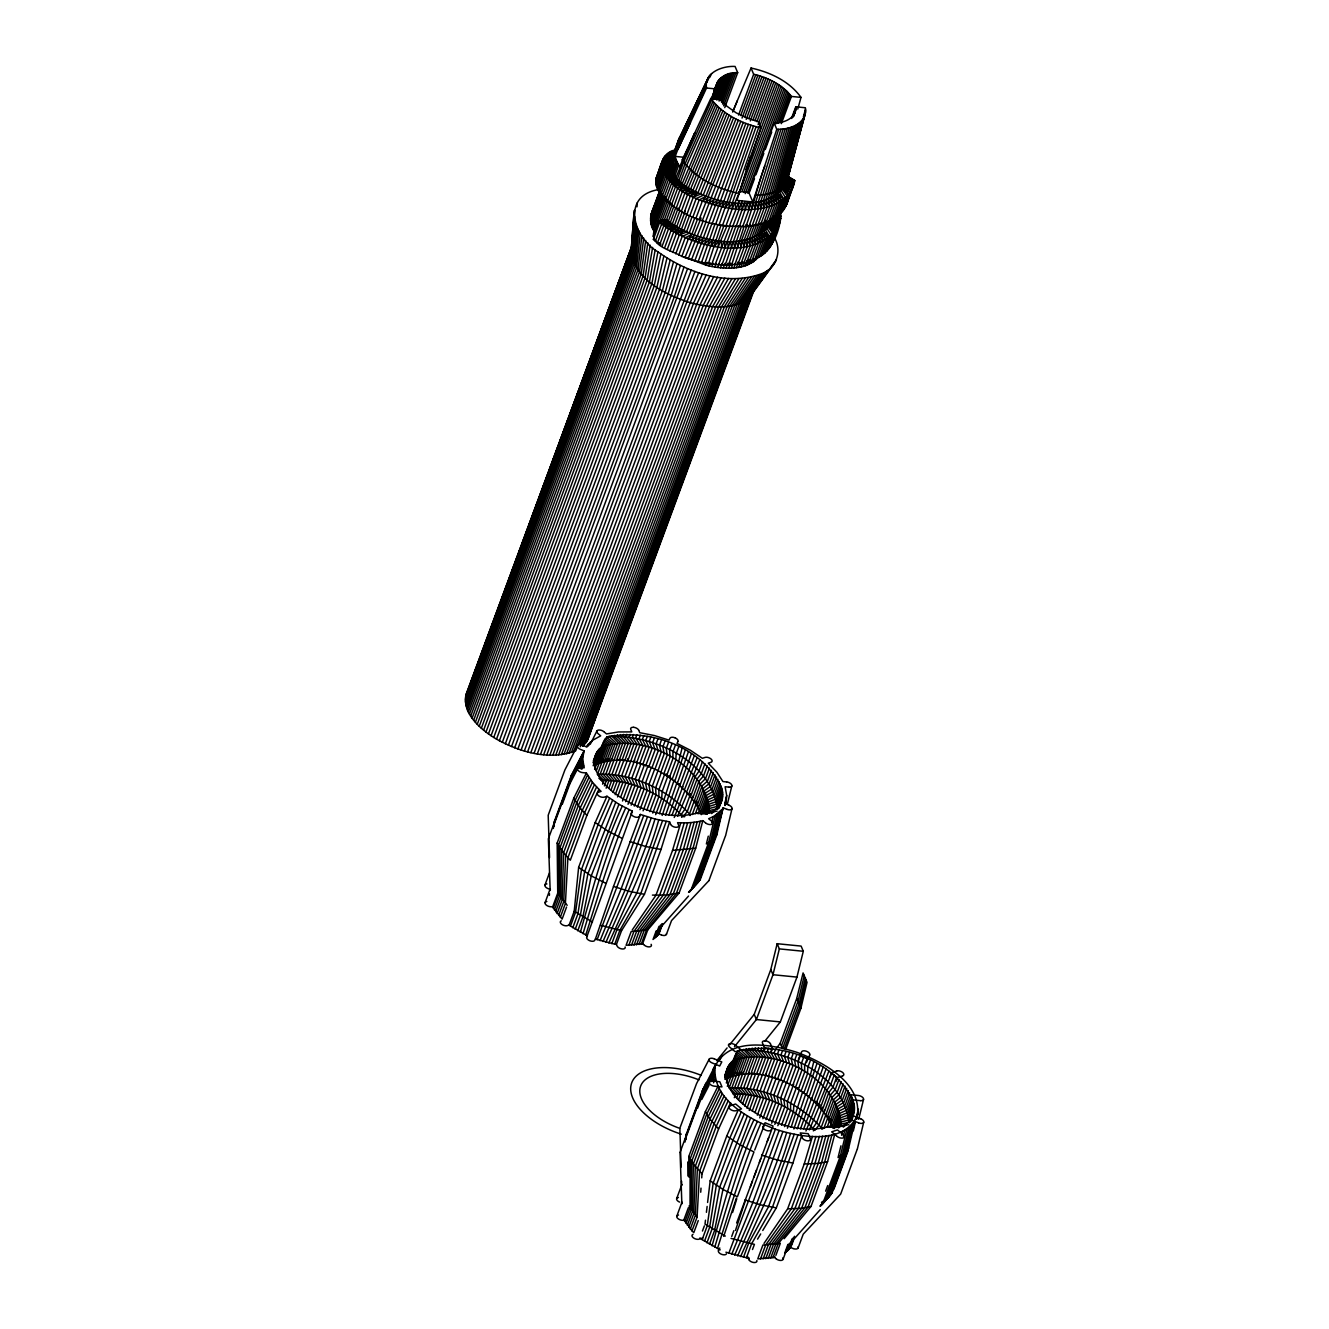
<?xml version="1.0" encoding="UTF-8"?>
<svg xmlns="http://www.w3.org/2000/svg" width="1329" height="1329" viewBox="0 0 1329 1329"><rect width="100%" height="100%" fill="white"/><g stroke="black" fill="none" stroke-linecap="round" stroke-linejoin="round"><path stroke-width="1.5" d="M717.112 811.105L708.706 812.717L709.055 810.64L717.295 808.746C711.081 761.384 655.164 735.253 611.506 736.432C604.114 735.087 603.831 743.808 600.725 747.679C595.608 752.015 593.249 759.108 594.611 765.654C599.213 784.442 616.955 796.287 633.252 804.477C653.004 813.498 675.996 819.063 697.393 812.983C712.759 817.568 726.93 803.38 721.68 788.18C703.357 746.881 649.133 727.81 606.688 737.18M848.816 1124.65L840.393 1126.278L840.759 1124.201L848.998 1122.307C842.785 1074.928 786.868 1048.797 743.21 1049.993C735.817 1048.631 735.535 1057.369 732.429 1061.24C727.312 1065.559 724.953 1072.669 726.315 1079.214C730.917 1098.003 748.659 1109.848 764.956 1118.021C784.708 1127.058 807.7 1132.607 829.097 1126.527C844.463 1131.129 858.634 1116.925 853.384 1101.724C835.061 1060.426 780.837 1041.371 738.392 1050.741M666.444 198.386L653.552 233.173C651.941 247.044 672.391 250.533 681.86 256.431C696.678 262.162 712.61 265.285 728.525 264.82C741.432 264.305 755.055 261.497 765.089 252.859C775.372 242.227 780.92 226.462 780.821 211.776M711.812 264.039L718.208 246.729L718.408 240.649L724.089 225.265M674.484 150.061C661.261 153.3 660.264 168.8 655.828 179.548C654.998 186.625 659.234 193.087 663.786 198.087C680.083 214.683 703.191 222.94 725.85 226.096L732.246 208.803L732.445 202.722L758.743 127.302L760.819 127.734L736.847 200.38L752.812 201.958L776.784 129.312L774.176 123.099C783.578 123.215 796.852 118.231 795.772 106.802L805.357 107.749C807.966 123.281 789.326 130.043 776.784 129.312M774.325 237.592C782.316 250.433 776.485 268.458 762.082 273.575L741.582 302.48L575.739 750.802C549.608 760.869 520.021 752.181 496.514 739.14C480.433 729.671 457.724 710.483 468.207 689.734M549.392 895.381L549.458 893.703M553.329 828.465L554.874 819.91M562.3 804.195L569.908 783.645L571.453 775.089L584.096 750.868L580.408 749.357A4.352 2.293 20.3 0 1 577.401 745.719L564.908 769.923L548.412 814.627M580.54 767.448L584.228 767.813L582.65 758.959L584.096 750.868M657.506 189.781C620.876 196.626 633.75 238.19 657.955 251.829C687.076 272.81 726.98 286.483 762.082 273.575M654.233 231.412C647.688 222.325 651.16 211.328 656.177 202.639M682.209 133.996L678.155 140.99L677.89 149.529L706.513 88.013C703.905 72.48 722.544 65.719 735.07 66.45L737.695 72.663L724.754 107.649M712.51 98.678C715.019 83.777 720.268 72.032 737.695 72.663M685.033 1142.026L686.611 1133.355M858.036 1113.42C845.942 1145.465 801.138 1137.607 775.405 1129.201C748.958 1119.101 711.646 1099.482 715.201 1066.207C729.604 1036.487 771.717 1044.278 797.35 1052.468C824.561 1062.619 864.764 1084.481 856.673 1119.267M725.019 805.557L726.697 795.606L725.119 786.751L728.807 787.117M755.37 195.064C768.694 195.546 788.147 190.329 788.429 174.066M734.904 264.388L741.3 247.078L741.599 240.333L747.28 224.95M725.85 226.096L748.941 226.462L755.337 209.151L755.62 202.39L778.661 129.278M698.257 1220.603L693.788 1232.664L691.994 1230.853L697.094 1217.065L699.602 1171.347L716.181 1126.51L728.292 1100.545M700.732 1192.229L701.014 1188.126M701.729 1177.876L702.011 1173.773L718.59 1128.936L730.601 1102.871M634.265 210.48L631.092 251.762C635.179 280.054 665.696 294.805 690.183 302.663C710.849 308.095 743.775 312.481 754.523 288.775M633.999 212.59L631.092 251.762L465.25 700.084M788.363 175.727C781.801 206.36 741.615 206.477 717.411 199.965C700.616 194.782 661.742 180.894 673.006 157.187L666.543 154.413L673.986 156.241M634.597 210.431L631.192 253.673L465.349 701.978M632.704 240.599L633.352 232.575M634.149 222.524L634.631 216.511M634.332 219.219L631.458 255.617L465.615 703.921M634.847 221.511L631.89 257.577L466.047 705.898M635.544 223.82L632.504 259.587L466.662 707.908M636.99 206.809L637.339 202.739M709.055 810.64C705.533 764.042 644.083 732.711 601.954 746.665M840.759 1124.201C837.237 1077.586 775.787 1046.255 733.658 1060.226M636.441 226.179L633.268 261.614L467.426 709.935M637.521 228.538L634.199 263.657L468.373 711.979M708.407 263.557L721.082 224.9M722.428 225.631L728.84 208.321L729.422 202.34L756.135 126.67L758.743 127.302M638.8 230.93L635.295 265.7L469.469 714.022M561.303 920.814A4.336 2.293 20.3 0 0 561.619 924.22A4.336 2.293 20.3 0 0 567.367 925.632L569.111 925.05L574.211 911.262L578.63 867.372L595.209 822.551L606.988 796.254L618.932 804.278L632.355 811.172L586.753 937.028M640.262 233.306L636.558 267.76L470.715 716.082M731.747 264.654L743.841 227.242M745.785 226.727C753.244 206.875 757.347 186.21 764.79 166.175M641.89 235.698L637.97 269.82L472.127 718.142M705.483 1220.188L705.001 1224.142L725.318 1236.07M706.413 1212.314L707.128 1206.416M707.593 1202.479L710.184 1180.816L726.764 1135.979L738.409 1109.599M643.701 238.074L639.531 271.864L473.689 720.185M645.695 240.433L641.242 273.907L475.4 722.228M647.838 242.792L643.103 275.934L477.261 724.255M650.147 245.101L645.08 277.927L479.254 726.249M652.605 247.393L647.206 279.904L481.364 728.209M704.985 262.992L718.059 224.435M719.022 225.05L753.543 125.973L756.135 126.67M785.937 206.145L794.808 180.578L787.632 176.225L794.443 182.737L786.801 204.168L782.316 211.66L775.322 217.856L766.102 222.541L748.941 226.462L745.702 225.066M728.525 264.82L741.05 227.525M742.562 226.894L748.958 209.583L750.52 201.925M655.214 249.636L649.449 281.831L483.623 730.153M657.955 251.829L651.825 283.725L485.982 732.046M660.845 253.989L654.3 285.585L488.457 733.907M748.808 164.597L750.52 156.772L739.007 193.403L732.246 208.803C708.556 204.982 654.815 189.416 664.45 156.739L672.158 158.217L665.414 155.543L655.712 181.06M663.836 256.082L656.891 287.38L491.049 735.701M724.853 805.324L726.614 797.765M856.557 1118.868L858.318 1111.31M689.452 891.992L700.333 879.449L716.912 834.612L723.142 807.783L726.83 809.295M724.936 803.131L726.697 795.606M726.332 799.859L725.252 803.68L728.94 805.191M705.898 1083.085L702.493 1090.594L701.729 1099.498L709.021 1085.344M821.156 1205.536L832.087 1192.91L848.683 1148.073L854.962 1121.161M853.351 1130.829L855.128 1123.171M856.64 1116.692L858.401 1109.15M723.142 807.783L715.666 836.34L699.087 881.177L689.203 892.025M853.716 1122.905L847.37 1149.884L830.791 1194.721L822.568 1203.908M701.596 262.328L715.035 223.87M715.617 224.385L750.951 125.192L753.543 125.973M720.584 811.006L714.171 838.067L697.592 882.905L691.994 887.49L708.59 842.652L715.235 815.391L722.012 809.344M725.667 835.393L732.013 808.613M785.672 1049.495L800.872 1008.395L807.035 982.347L803.081 972.928L796.719 998.544L780.14 1043.381L776.452 1048.315M852.171 1119.483L853.068 1115.646L860.644 1118.752M852.288 1124.55L845.875 1151.628L829.296 1196.449L820.907 1205.569M857.371 1148.954L863.717 1122.158M666.959 258.108L659.583 289.141L493.74 737.445M718.972 812.551L712.494 839.695L695.914 884.533M806.338 980.021L800.124 1005.97L784.243 1048.93M850.676 1126.112L844.197 1153.256L827.618 1198.077L821.488 1202.363M725.252 264.886L738.907 225.78M739.289 226.943L747.778 201.792M717.195 814.029L710.633 841.224L694.054 886.061L688.538 892.241M805.44 977.679L799.194 1003.511L782.615 1048.348L780.14 1043.381M848.899 1127.573L842.337 1154.785L825.741 1199.622L820.242 1205.785M846.938 1128.936L840.293 1156.213L823.698 1201.034M727.445 803.779L731.847 785.888M729.671 1044.727L754.224 1014.376L770.803 969.539L777.166 943.706L801.121 946.082L803.297 951.265L796.951 977.097L780.356 1021.918L764.856 1041.105M777.166 943.706L779.342 948.889L772.98 974.722L756.4 1019.542L734.439 1046.72M804.361 975.303L798.064 1001.036L781.469 1045.873M858.667 1119.317L863.551 1099.432M708.291 836.157L706.363 843.965L712.494 839.695L716.912 834.612M711.663 822.501L713.108 816.637L715.235 815.391M840.958 1145.814L838.067 1157.526L844.197 1153.256L848.683 1148.073M843.367 1136.046L844.812 1130.198M841.556 1135.248L842.536 1131.344M670.181 260.069L662.357 290.818L496.514 739.14M788.031 200.031L786.801 204.168M773.611 216.66C756.085 257.195 693.771 241.479 666.543 219.817L657.921 221.345C688.97 245.981 753.161 265.202 779.176 224.8L773.129 218.554L779.874 222.757L774.857 217.89M647.721 929.968L631.192 931.513L626.075 945.301L642.621 943.756L647.721 929.968L679.136 892.938L695.731 848.118L702.808 820.641L705.516 822.884M784.16 1238.694L810.989 1206.466L827.585 1161.629L834.795 1134.119M702.808 820.641L700.233 821.256L692.891 848.799L676.295 893.636L646.392 930.283L641.292 944.072M831.937 1134.8L824.595 1162.343L807.999 1207.181L778.096 1243.828L772.996 1257.633L757.779 1258.862L762.896 1245.057L780.339 1243.296L775.87 1255.373M787.266 180.445L805.357 113.463M794.244 150.576L795.855 144.645M799.609 130.774L801.221 124.843M803.38 116.919L805.524 108.995M803.231 118.796L784.808 185.96L790.091 192.589L783.695 209.899M788.977 172.072L805.607 110.523M786.602 181.907L803.962 117.533M788.911 173.734L805.54 112.001M673.504 261.946L665.214 292.446L499.372 740.768M801.387 121.138L782.515 189.2L787.2 196.027L780.804 213.338M802.384 119.992L783.745 187.605L788.728 194.35L782.316 211.66M700.233 821.256L697.243 821.82L689.768 849.397L673.188 894.218L644.067 930.732L638.967 944.52M828.947 1135.381L821.472 1162.941L804.892 1207.779L775.771 1244.276L770.67 1258.081M800.274 122.218L781.17 190.711L785.522 197.622L779.126 214.933M797.765 109.094L801.005 97.382C789.393 81.185 770.089 72.165 751.051 68.028L732.694 111.769M799.045 123.215L779.674 192.157L783.695 199.134L777.299 216.428M697.243 821.82L694.153 822.269L686.528 849.862L669.949 894.699L641.641 931.081L636.541 944.869M825.857 1135.83L818.232 1163.407L801.653 1208.244L773.345 1244.625L768.245 1258.43M797.699 124.162L778.046 193.519L781.734 200.546L775.322 217.856M796.237 125.026L776.302 194.815L779.608 201.875L773.212 219.169M694.153 822.269L690.947 822.601L683.172 850.195L666.593 895.032L639.133 931.33L634.033 945.135M822.651 1136.145L814.876 1163.755L798.297 1208.576L770.837 1244.891L765.737 1258.679M794.659 125.823L774.425 196.011L777.365 203.088L768.494 227.143L773.162 233.97L766.767 251.264M792.981 126.537L772.431 197.124L774.99 204.217L765.637 230.1L769.674 237.06L763.261 254.371M690.947 822.601L687.641 822.801L679.717 850.41L663.138 895.248L636.558 931.496L631.458 945.284M819.345 1136.345L811.421 1163.955L794.842 1208.792L768.262 1245.04L763.162 1258.829M791.204 127.169L770.322 198.154L772.498 205.231L766.102 222.541M676.91 263.757L668.155 294.008L502.312 742.33M789.326 127.734L768.112 199.101L769.89 206.161L763.494 223.455M830.127 1076.59L831.24 1072.785L836.755 1070.975M836.007 1081.474L837.12 1077.653L842.636 1075.859M687.641 822.801L684.236 822.867L676.162 850.494L659.583 895.314L633.9 931.546L628.8 945.334M815.94 1136.428L807.866 1164.038L791.287 1208.875L765.604 1245.107L760.504 1258.895M787.349 128.215L765.786 199.948L767.165 206.975L760.769 224.269M785.289 128.597L763.378 200.696L764.341 207.673L757.945 224.983M632.305 929.868L655.945 895.264L672.524 850.444L680.764 822.817L684.236 822.867M764.009 1243.412L787.648 1208.825L804.228 1163.988L812.468 1136.378M783.163 128.913L760.869 201.36L761.417 208.271L755.022 225.581M780.954 129.129L758.294 201.925L758.427 208.769L752.015 226.08M732.561 1212.513L736.781 1198.758M680.398 265.484L671.162 295.487L505.319 743.808M698.207 261.564L712.045 223.239M712.244 223.621L748.377 124.345L750.951 125.192M625.145 946.946A4.336 2.293 20.3 0 1 622.188 948.972A4.336 2.293 20.3 0 1 617.171 946.148L616.44 944.437L621.557 930.632L644.432 894.301L661.011 849.464L669.583 821.87L654.981 819.029L640.362 814.444L639.382 816.322A4.352 2.293 20.3 0 1 634.431 816.803A4.352 2.293 20.3 0 1 631.292 813.182M721.946 264.82L736 225.864M735.967 226.894L745.004 201.559M762.763 1230.471L776.319 1207.878L792.915 1163.058L801.653 1135.481M666.244 821.388L640.744 893.769L619.829 930.383L614.729 944.171L595.392 939.071L594.761 940.301A4.336 2.293 20.3 0 1 589.843 940.766A4.336 2.293 20.3 0 1 586.704 937.161M797.948 1134.933L772.448 1207.313L751.533 1243.927L746.433 1257.732L725.916 1252.2M683.953 267.112L674.235 296.899L508.392 745.22M662.506 820.724L636.84 893.071L616.905 929.868L611.805 943.656M794.21 1134.268L768.544 1206.616L748.609 1243.412L743.509 1257.217M723.707 1236.369L736.382 1198.127M735.469 1230.438L745.619 1199.854M595.392 939.071L613.5 886.426L640.362 814.444M658.752 819.927C646.542 862.803 626.972 902.657 608.865 943.042M790.456 1133.487C778.246 1176.348 758.676 1216.201 740.569 1256.603M550.056 890.463L550.372 889.55L547.963 888.569A4.336 2.293 20.3 0 1 544.923 885.779A4.336 2.293 20.3 0 1 546.933 883.918M681.76 1204.008L682.292 1202.463M654.981 819.029C642.14 861.557 623.451 901.743 605.924 942.344M786.685 1132.59C773.843 1175.102 755.154 1215.287 737.628 1255.888M687.575 268.657L511.515 746.549M772.764 242.111L780.771 218.504L776.784 215.049M651.21 818.016L625.029 890.231L602.984 941.547M782.914 1131.56L756.733 1203.792L734.688 1255.091M647.439 816.886L621.092 889.051L600.043 940.666M779.143 1130.431L752.795 1202.612L731.747 1254.211M798.347 1059.346L801.669 1051.787A4.352 2.293 20.3 0 1 806.62 1051.322A4.352 2.293 20.3 0 1 809.76 1054.944M806.354 1062.619L809.677 1055.06M643.701 815.657L597.12 939.703M731.714 1236.485L733.824 1230.704M736.615 1223.012L773.079 1126.012L765.089 1122.739L763.095 1126.61M775.405 1129.201L728.824 1253.247M691.246 270.103L514.672 747.795M656.127 178.069L663.005 159.364L670.912 160.46L663.636 158.018L655.828 179.548M465.981 694.635L631.807 246.33L465.316 698.223M465.565 696.396L631.707 246.862M468.921 687.791L631.89 247.227M655.745 182.638L662.158 165.328L670.215 165.56L677.508 145.841L706.264 85.255M469.287 688.223L471.43 682.408M474.303 674.65L480.766 657.174M483.64 649.416L488.657 635.827M491.531 628.069L497.993 610.592M500.867 602.834L507.329 585.375M510.203 577.6L516.665 560.14M519.539 552.382L524.556 538.793M527.43 531.019L533.893 513.559M536.766 505.801L543.229 488.324M546.103 480.566L552.565 463.107M555.422 455.332L560.456 441.743M563.33 433.985L569.792 416.525M572.666 408.751L579.112 391.291M581.986 383.533L587.019 369.944M591.322 358.298L596.356 344.709M599.229 336.951L605.675 319.475M608.549 311.717L615.011 294.257M617.885 286.483L622.919 272.91M627.222 261.265L632.239 247.676M655.961 184.249L662.374 166.939L670.414 166.956L677.591 147.552L706.347 86.767M656.36 185.91L662.756 168.6L670.78 168.368L677.84 149.28L690.449 122.501M656.925 187.588L663.321 170.295L671.295 169.813L675.348 156.423L684.867 157.37M657.639 189.299L664.051 172.006L671.942 171.291L676.212 159.746L675.68 157.952M658.553 191.044L664.949 173.734L672.756 172.787L676.91 161.54L676.212 159.746M651.11 214.102L659.848 190.346M679.335 138L670.265 162.919L662.54 160.776L670.514 161.656L678.67 139.479L708.639 76.966M650.745 215.68L659.765 190.944M650.529 217.292L659.533 192.356M670.215 165.56L662.108 163.766L670.165 164.215L680.149 136.605M657.606 198.818L659.716 193.104M659.616 192.788L666.012 175.494L673.703 174.298L677.74 163.367L676.91 161.54M673.67 155.36L681.112 135.259L709.487 75.77M650.462 218.953L660.447 191.974M675.348 152.536L678.787 143.266M650.545 220.664L661.344 191.476M660.845 194.549L667.241 177.255L674.8 175.81L678.72 165.211L677.74 163.367M650.795 222.392L661.094 194.566M651.177 224.169L662.274 194.2M662.224 196.327L668.637 179.016L676.046 177.338L694.801 132.867L679.7 166.79L678.72 165.211M651.725 225.947L662.922 195.712M652.423 227.757L663.703 197.24M663.786 198.087L670.181 180.794L677.425 178.85L683.654 161.988L711.779 99.692L710.865 98.379L682.242 159.895C695.3 178.651 717.577 188.934 739.389 193.486M653.253 229.585L665.364 196.842M665.48 199.848L671.876 182.555L678.936 180.362L685.05 163.816L713.025 101.336L711.779 99.692M653.071 236.512L658.586 221.578L664.384 219.717L670.613 202.872M659.998 220.714L667.706 199.865M653.303 239.502L659.699 222.242L666.543 219.817L672.241 204.433M667.324 201.609L673.737 184.299L680.581 181.874L686.578 165.643L714.387 102.964L713.025 101.336M662.174 220.049L669.102 201.36M653.486 239.702L656.21 241.38L655.297 241.263L661.692 223.97L668.321 221.295L680.116 189.416L686.262 186.276L719.155 107.765L714.387 102.964M669.318 203.337L675.73 186.027L682.342 183.369L715.866 104.592M657.423 242.974L659.284 243.124L657.423 242.974L663.819 225.681L670.215 222.774L675.896 207.39M671.461 205.048L677.856 187.738L684.236 184.831L717.461 106.187M714.005 90.92L717.361 82.099M711.464 98.579L717.942 81.086M711.447 99.559L718.624 80.122M711.729 99.393L716.032 87.731M712.228 98.645L719.421 79.208M712.41 99.725L720.318 78.345M713.391 98.911L721.298 77.531M677.906 208.836L672.225 224.219L666.095 227.359L659.682 244.652L661.028 244.071M714.47 98.147L722.378 76.766M714.936 99.393L723.557 76.085M716.198 98.761L724.82 75.437M662.091 246.297L668.487 229.003L674.351 225.631L680.033 210.248M719.155 107.765L720.966 109.31L688.372 187.688L682.525 191.06L676.112 208.371L679.202 208.337M716.829 100.124L726.182 74.873M718.258 99.609L727.611 74.358M664.6 247.908L670.995 230.615L676.577 227.01L682.275 211.627M678.637 209.982L685.033 192.672L690.615 189.067L722.86 110.822L720.966 109.31M719.055 101.104L729.123 73.909M720.634 100.722L730.701 73.527M667.224 249.47L673.637 232.176L678.903 228.339L685.315 211.045M681.262 211.544L687.658 194.233L692.941 190.412L724.837 112.3L722.86 110.822M721.564 102.35L732.345 73.211M722.561 104.044L734.073 72.962M723.624 105.822L735.834 72.779M669.966 250.982L676.361 233.671L681.345 229.635L693.24 197.207L697.891 192.954L729.056 115.141L724.837 112.3M684.003 213.055L690.399 195.745L695.366 191.708L726.913 113.746M672.806 252.444L679.202 235.133L683.854 230.881L689.552 215.497M675.747 253.839L682.142 236.529L689.136 233.206L694.818 217.823M689.768 215.896L696.18 198.602L703.157 195.28L733.575 117.799L729.056 115.141M692.143 216.693L686.462 232.077L679.202 235.133M678.754 255.168L685.166 237.858L691.877 234.286L697.559 218.903M692.791 217.225L699.187 199.931L705.898 196.36L735.917 119.045L733.575 117.799M681.86 256.431L688.256 239.12L691.877 234.286M695.881 218.488L702.293 201.194L705.898 196.36M685.016 257.61L701.081 217.989M699.054 219.684L738.326 120.241L735.917 119.045M738.559 115.058L753.659 74.258L751.051 68.028M740.668 115.557L755.769 74.756C769.292 78.394 782.748 85.106 791.419 96.436L801.005 97.382M688.239 258.723L703.224 220.863M702.277 220.797L740.785 121.354L738.326 120.241M742.047 118.065L757.862 75.321M691.529 259.753L706.131 221.727M705.549 221.827L743.276 122.418L740.785 121.354M744.838 116.753L759.939 75.936M746.2 119.377L762.015 76.633M694.851 260.7L745.818 123.414L743.276 122.418M748.975 118.181L764.059 77.364M517.878 748.941L694.951 271.432M750.287 120.922L766.102 78.162M753.011 119.826L768.096 79.026M521.101 750.021L686.943 301.7L698.705 272.678M754.972 120.74L770.072 79.923M756.915 121.687L772.016 80.886M524.34 750.985L690.183 302.663L702.46 273.807M683.588 256.696L706.164 265.219L707.227 262.345M758.078 124.644L773.893 81.883M527.596 751.865L693.422 303.544L706.231 274.821M759.208 127.617L775.737 82.93M706.164 265.219L709.055 265.916L710.201 262.826M745.885 169.514L777.515 84.009M530.836 752.646L696.678 304.324L710.002 275.718M709.055 265.916L711.962 266.514L713.175 263.225M718.208 246.729L727.113 225.565M739.705 192.024L779.243 85.139M534.075 753.31L699.918 305.005L713.756 276.498M742.097 191.243L780.904 86.302M715.201 264.405L730.103 225.764M729.239 226.462L739.323 200.812M711.962 266.514L714.836 267.029L716.132 263.524M743.692 192.423L782.499 87.481M537.298 753.892L703.141 305.57L717.494 277.163M718.59 264.67L733.076 225.864M732.628 226.727L742.18 201.244M714.836 267.029L717.693 267.445L719.055 263.723M745.204 193.652L784.027 88.711M747.363 192.954L785.472 89.957M540.488 754.357L706.33 306.035L721.198 277.711M717.693 267.445L720.501 267.777L722.145 263.358M748.293 193.054L774.176 123.099M749.456 192.273L754.49 178.667M755.919 174.78L763.826 153.4M765.271 149.512L771.734 132.02M774.608 124.245L786.834 91.219M720.501 267.777L723.292 268.009L725.003 263.341M776.601 123.597L788.114 92.498M543.644 754.722L709.487 306.401L724.853 278.143M778.512 122.949L789.31 93.794M723.292 268.009L726.016 268.142L727.827 263.242M780.339 122.318L790.406 95.107M546.767 754.972L712.61 306.667L728.475 278.442M781.352 123.647L791.419 96.436M726.016 268.142L728.691 268.176L730.601 263.042M549.824 755.138L715.666 306.816L732.013 278.608M728.691 268.176L731.315 268.126L732.644 264.537M552.814 755.171L718.657 306.849L735.502 278.658M731.315 268.126L733.857 267.96L735.236 264.222M737.994 264.006L744.39 246.696L744.257 239.868L749.938 224.485M555.755 755.105L721.581 306.783L738.891 278.575M733.857 267.96L736.332 267.71L737.761 263.823M737.479 262.245L740.984 263.524L747.396 246.214L746.848 239.303L751.815 225.83M791.453 118.464L795.772 106.802M792.234 117.749L795.822 108.031M792.915 117.002L795.789 109.227M793.463 116.221L795.622 110.39M793.546 116.503L795.357 111.52M736.332 267.71L738.708 267.378L740.519 262.511M743.908 262.909L750.304 245.616L749.34 238.639L754.324 225.182M558.595 754.938L724.438 306.617L742.197 278.376M738.708 267.378L741.017 266.93L742.878 261.879M746.732 262.212L753.128 244.901L751.765 237.874L756.733 224.418M561.37 754.656L727.196 306.334L745.403 278.06M741.017 266.93L743.21 266.398L744.506 262.909M749.456 261.398L755.852 244.087L754.075 237.027L759.058 223.571M564.028 754.274L729.87 305.952L748.509 277.611M743.21 266.398L745.303 265.783L747.313 260.351M752.064 260.484L758.46 243.174L756.284 236.097L761.268 222.641M566.603 753.776L732.445 305.454L751.483 277.047M745.303 265.783L747.297 265.069L749.373 259.437M747.297 265.069L754.075 261.364L760.969 242.144L758.394 235.067L762.663 223.521M749.174 264.272L750.603 260.384M756.932 258.324L763.344 241.031L760.387 233.954L765.371 220.481M569.061 753.178L734.904 304.873L754.34 276.349M750.935 263.375L752.164 260.052M759.175 257.112L765.587 239.801L762.265 232.741L766.534 221.212M571.42 752.48L737.246 304.175L757.065 275.535M752.563 262.411L753.842 258.972M761.301 255.783L767.697 238.489L764.009 231.462L767.564 221.843M573.646 751.682L739.489 303.377L759.64 274.621M754.075 261.364L756.799 256.58M770.687 219.036L767.132 228.654L771.484 235.565L765.089 252.859M768.295 249.586L774.691 232.293L769.707 225.548L772.548 217.856M769.657 247.825L776.053 230.532L770.787 223.887L772.913 218.122M770.853 245.998L777.266 228.688L771.717 222.176L773.843 216.394M784.891 208.055L791.287 190.761L785.738 184.233L788.147 177.355M579.859 743.974L743.542 301.484L764.374 272.428M580.258 746.782L745.386 300.404L766.484 271.166M581.952 745.602L747.064 299.224L768.444 269.804M571.453 775.089L554.21 821.87L554.276 825.94M548.462 838.516L570.291 779.176L583.016 754.706M553.412 826.206L569.991 781.386L582.733 756.799M770.239 268.342L748.609 297.962L582.766 746.283L584.162 744.938L749.988 296.616L775.571 261.564M594.445 718.075L598.033 708.374M603.781 692.841L607.37 683.139M611.672 671.494L616.689 657.921M621.008 646.276L624.597 636.558M630.345 621.042L633.933 611.34M638.236 599.695L643.253 586.106M647.572 574.46L651.16 564.759M656.908 549.226L660.496 539.524M666.228 524.008L669.816 514.29M675.564 498.774L679.152 489.072M683.455 477.427L687.06 467.725M692.791 452.192L696.379 442.491M700.699 430.845L705.716 417.256M711.464 401.74L715.052 392.022M720.8 376.506L722.943 370.675M728.691 355.159L732.279 345.457M736.582 333.812L741.615 320.223M747.363 304.69L750.951 294.988M584.162 744.938L751.217 295.188M602.27 698.589L588.116 738.808L585.391 743.509M603.698 694.718L611.606 673.354M613.034 669.484L620.925 648.137M622.371 644.249L638.169 601.555M639.598 597.668L647.489 576.321M648.934 572.434L656.825 551.086M658.27 547.216L674.052 504.522M675.497 500.634L683.388 479.287M684.834 475.4L709.952 407.471M711.397 403.601L719.288 382.254M720.717 378.366L745.851 310.438M747.28 306.55L752.314 292.978M586.454 742.014L752.297 293.692M775.272 231.695L777.399 225.913M779.542 220.149L780.954 216.311L778.229 214.069M587.368 740.436L753.958 290.486M789.11 195.961L794.808 180.578L786.984 176.059M771.9 244.087L780.405 220.664L775.239 215.913M566.553 907.042L562.101 919.12L552.631 906.926L557.731 893.138L557.167 843.035L573.763 798.197L586.405 772.996L582.717 772.631A4.352 2.293 20.3 0 1 577.633 769.707A4.352 2.293 20.3 0 1 580.275 767.414M544.956 885.014L549.425 872.937M593.365 760.753L596.239 753.36M593.149 762.564L597.12 751.832M593.448 763.145L598.166 750.37M599.362 748.991L593.183 765.72C631.059 747.596 683.172 776.917 700.499 812.351L706.895 795.041L713.507 791.287L717.942 779.292M594.412 764.723L600.725 747.679M595.791 763.81L601.987 746.383M545.089 902.607L550.206 888.752M594.595 769.391L597.435 761.7M597.319 762.979L603.715 745.685L602.336 744.805M598.98 762.248L605.393 744.938L602.851 743.243M596.322 770.87L599.877 761.251M609.047 736.482L615.609 742.645L609.214 759.955M600.774 761.6L607.187 744.29L603.516 741.715M692.974 796.104L687.276 811.487L683.106 816.87C663.337 794.709 633.833 780.356 603.964 780.422L597.485 774.375L603.167 758.992M611.739 735.834L618.002 742.496L611.589 759.789M602.718 761.035L609.114 743.742L604.363 740.203M604.761 760.587L611.157 743.276L605.376 738.725M605.858 758.776L600.176 774.159L597.485 774.375M614.546 735.302L614.214 736.216L620.477 742.429L608.881 774.192L614.413 780.804L610.891 790.34M606.938 760.221L613.333 742.911L606.589 737.296M586.405 772.996L592.452 782.283L598.897 789.31L586.886 815.391L570.307 860.228L563.579 852.869L557.167 843.035M553.229 908.039L558.33 894.234L558.446 845.394L575.025 800.556L587.551 775.139M608.665 758.66L602.984 774.043L609.014 780.405L606.14 788.197M617.47 734.871L617.005 736.116L623.052 742.479L616.656 759.773M554.359 909.9L559.459 896.111L559.958 847.885L576.553 803.065L589.013 777.531M611.573 758.676L605.891 774.059L611.672 780.555L608.832 788.263M620.493 734.572L619.912 736.116L625.71 742.629L619.314 759.922M602.585 784.16L603.964 780.422L601.572 780.588L598.914 778.229M555.638 911.76L560.738 897.972L561.669 850.377L578.265 805.557L590.641 779.907M557.067 913.621L562.167 899.833L563.579 852.869L580.158 808.049L592.452 782.283M604.396 785.904L606.439 780.372L600.176 774.159C633.7 773.611 667.025 789.343 689.485 813.963L700.632 783.479L705.583 778.528L709.42 768.129M623.6 734.389L622.919 736.249L628.434 742.878L622.038 760.188M558.612 915.465L563.712 901.677L565.656 855.344L582.235 810.507L594.445 784.658M617.653 759.042L611.971 774.425L617.204 781.17L613.034 792.466M626.806 734.306L625.992 736.499L631.242 743.227L624.846 760.537M560.29 917.309L565.39 903.504L567.898 857.803L584.478 812.966L596.588 787.001M620.809 759.407L615.128 774.79L620.078 781.635L615.244 794.676M630.079 734.356L629.165 736.864L634.099 743.692L627.703 761.002M624.049 759.889L618.35 775.272L622.985 782.2L617.536 796.935M633.435 734.522L632.388 737.346L637.023 744.257L624.979 776.585L628.933 783.645L622.52 800.988M628.036 758.56L621.64 775.87L625.942 782.864L620.56 797.433M636.84 734.804L635.677 737.944L639.98 744.938L633.568 762.231M640.279 735.203L639.016 738.658L642.97 745.702L636.558 763.012M587.385 935.799L570.457 926.064L575.557 912.259L581.487 869.515L598.067 824.678L609.596 798.197M572.799 927.692L577.899 913.903L584.627 871.691L601.206 826.871L612.586 800.291M634.747 760.105L628.351 777.415L631.956 784.509L625.61 801.669M643.784 735.718L642.389 739.489L645.977 746.582L639.581 763.893M575.224 929.27L580.324 915.482L587.883 873.817L615.709 802.317M637.438 762.979L631.757 778.362L634.98 785.489L628.019 804.311M647.306 736.349L645.794 740.419L649.017 747.562L642.621 764.856M577.75 930.815L582.85 917.01L591.255 875.877L618.932 804.278M640.877 764.025L635.179 779.409L638.036 786.569L631.159 805.158M650.845 737.08L649.216 741.482L652.057 748.626L645.661 765.936M580.341 932.277C592.634 889.749 603.283 846.59 622.254 806.171M644.299 765.205L638.618 780.588L641.076 787.732L634.282 806.105M654.4 737.927L652.655 742.645L655.114 749.805L648.702 767.099M583.016 933.689C595.857 891.36 607.403 848.533 625.66 807.966M647.738 766.468L642.057 781.851L644.116 788.994L637.405 807.135M657.938 738.891L656.077 743.924L658.154 751.068L651.742 768.361M585.74 935.035C599.146 892.922 611.589 850.427 629.149 809.693M651.16 767.846L645.479 783.23L647.14 790.34L639.997 809.643M661.493 739.954L659.516 745.303L661.161 752.413L654.765 769.724M654.582 769.341L648.884 784.708L650.13 791.785L643.086 810.84M665.015 741.117L662.922 746.782L664.168 753.859L652.273 786.303L653.087 793.313L646.824 810.241M668.504 742.379L666.294 748.36L667.125 755.387L660.729 772.681M661.294 772.598L655.612 787.964L656.011 794.925L649.831 811.637M671.976 743.742L669.633 750.038L670.049 756.982L663.653 774.292L666.909 774.292M664.6 774.358L658.902 789.742L658.885 796.619L652.788 813.099M675.381 745.187L672.939 751.799L672.923 758.676L666.51 775.986L669.982 776.153M667.822 776.219L662.141 791.602L661.692 798.38L655.679 814.644M678.737 746.732L676.179 753.659L675.73 760.437L669.334 777.747M670.995 778.146L659.433 813.73M682.026 748.36L678.471 762.265L672.075 779.575M674.102 780.173L662.174 815.441M685.232 750.054L674.733 781.469M677.109 782.266L665.53 815.341M688.372 751.832L677.325 783.429L680.448 784.077M680.033 784.426L668.769 815.358M691.412 753.676L679.833 785.456M671.893 815.458L682.857 786.652M682.226 787.516L694.336 755.603M674.235 817.485L684.85 790.871M684.518 789.642L697.177 757.563M677.64 816.305L687.442 793.214M686.711 791.802L699.885 759.59M688.787 794.011L695.183 776.701L698.971 771.119L702.476 761.667M681.644 817.335L682.342 815.474M690.631 793.679L684.933 809.062L681.146 814.627M690.731 796.237L697.127 778.927L701.313 773.561L704.935 763.776M684.535 816.853L685.116 815.308M692.542 798.496L698.954 781.203L703.523 776.02L707.244 765.936M690.05 815.574L690.399 814.66M695.781 803.081L702.177 785.771L707.477 781.053L711.447 770.338M692.259 814.544L696.529 802.998M697.193 805.391L703.589 788.097L709.237 783.595L713.324 772.564M695.3 813.597L697.393 812.983M695.582 813.215L698.423 805.524M698.439 807.716L704.852 790.406L710.832 786.153L715.019 774.807M698.041 813.846L705.948 792.732L712.261 788.728L716.564 777.05M656.21 930.865L653.021 939.487L658.902 933.955L662.722 923.622M654.549 938.424L659.018 926.346M655.945 937.277L660.413 925.217M701.297 814.644L707.692 797.35L714.587 793.845L719.139 781.552M657.207 936.065L661.676 923.987M658.32 934.769L662.158 924.419M703.357 813.082L708.324 799.626L715.5 796.387L720.168 783.778M704.536 813.431L708.806 801.902L716.231 798.928L721.016 785.987M705.549 813.747L709.121 804.145L716.78 801.437L721.68 788.18M706.413 814.029L709.254 806.338L717.128 803.912L722.145 790.34M707.111 814.278L709.237 808.514L717.311 806.354L722.444 792.466M666.41 934.403L671.527 920.598L708.806 880.762M717.295 808.746L722.561 794.543M717.776 809.278L722.478 796.586M718.79 807.833L722.212 798.563M718.989 808.148L721.763 800.49M698.988 1079.896A49.372 26.098 20.3 0 0 640.777 1085.776A49.372 26.098 20.3 0 0 679.783 1128.354L696.546 1083.617L709.138 1059.23A4.352 2.293 20.3 0 1 713.972 1058.715M703.191 1088.534L685.897 1135.431L685.98 1139.485M680.166 1152.077L701.994 1092.737L714.72 1068.25M685.116 1139.767L701.695 1094.93L714.437 1070.36M697.459 1108.403L701.612 1097.189L714.354 1072.52M688.904 1177.062L688.804 1156.463L705.4 1111.625L717.976 1086.308M676.66 1198.575L681.91 1184.504M724.704 1075.693L727.943 1066.921M724.853 1076.125L728.824 1065.393M724.67 1077.271L726.016 1073.649M725.152 1076.689L729.87 1063.931M731.066 1062.535L724.886 1079.264C763.295 1061.04 817.152 1091.142 833.001 1128.205L839.396 1110.894L846.291 1107.389L850.842 1095.096M726.116 1078.284L732.429 1061.24M727.495 1077.37L733.691 1059.944M676.793 1216.151L681.91 1202.296M726.298 1082.936L729.139 1075.244M729.023 1076.54L735.419 1059.23L734.04 1058.366M730.684 1075.792L737.097 1058.499L734.538 1056.804M727.328 1086.341L731.581 1074.796M740.751 1050.043L747.313 1056.206L740.917 1073.5M732.478 1075.144L738.891 1057.851L735.219 1055.259M824.678 1109.665L818.98 1125.048L814.81 1130.414C795.041 1108.253 765.537 1093.917 735.668 1093.983L729.189 1087.919L734.871 1072.553M743.443 1049.378L749.706 1056.04L743.293 1073.35M734.405 1074.596L740.818 1057.286L736.067 1053.764M736.465 1074.131L742.861 1056.837L737.08 1052.286M737.562 1072.32L731.88 1087.703L729.189 1087.919M746.25 1048.847L745.918 1049.777L752.181 1055.99L740.585 1087.737L746.117 1094.365L742.595 1103.884M688.389 1207.662L683.937 1219.723L691.994 1230.853M738.642 1073.766L745.037 1056.472L738.276 1050.857M684.933 1221.584L690.033 1207.795L690.15 1158.938L706.729 1114.117L719.255 1088.684M740.369 1072.221L734.688 1087.604L740.718 1093.966L738.559 1099.797M749.174 1048.431L748.709 1049.661L754.756 1056.023L748.36 1073.334M686.063 1223.444L691.163 1209.656L691.661 1161.446L708.257 1116.609L720.717 1091.076M743.276 1072.221L737.595 1087.604L743.376 1094.116L740.535 1101.807M752.197 1048.116L751.616 1049.677L757.414 1056.173L751.018 1073.483M734.289 1097.704L735.668 1093.983L733.276 1094.132M687.342 1225.321L692.442 1211.516L693.373 1163.938L709.968 1119.101L722.345 1093.468M688.771 1227.182L693.871 1213.377L695.283 1166.43L711.862 1121.593L724.155 1095.844M736.781 1097.604L738.143 1093.917L731.88 1087.703C765.404 1087.155 798.729 1102.887 821.189 1127.507L832.336 1097.023L837.27 1092.073L841.124 1081.673M755.304 1047.933L754.623 1049.81L760.138 1056.422L753.742 1073.732M690.316 1229.026L695.416 1215.221L697.343 1168.905L713.939 1124.068L726.149 1098.203M749.357 1072.603L743.675 1087.986L748.908 1094.714L744.738 1106.027M758.51 1047.867L757.696 1050.043L762.946 1056.788L756.55 1074.098M752.513 1072.968L746.832 1088.351L751.782 1095.179L746.948 1108.22M761.783 1047.916L760.869 1050.408L765.803 1057.253L759.407 1074.546M755.752 1073.45L750.054 1088.833L754.689 1095.744L749.24 1110.479M765.139 1048.066L764.092 1050.89L768.727 1057.818L756.683 1090.145L760.637 1097.189L754.938 1112.622M759.042 1074.048L753.344 1089.431L757.646 1096.425L752.264 1110.978M768.544 1048.348L767.381 1051.488L771.684 1058.482L765.271 1075.792M702.46 1231.036L704.37 1225.853M771.983 1048.747L770.72 1052.203L774.674 1059.263L768.262 1076.556M720.218 1249.875L702.144 1239.608L707.261 1225.82L713.191 1183.059L729.771 1138.239L741.283 1111.742M704.503 1241.236L709.603 1227.448L716.331 1185.252L732.91 1140.415L744.29 1113.835M766.451 1073.666L760.055 1090.976L763.66 1098.07L757.314 1115.214M775.488 1049.262L774.093 1053.033L777.681 1060.127L771.285 1077.437M706.928 1242.831L712.028 1229.026L719.587 1187.378L747.413 1115.862M769.142 1076.523L763.461 1091.906L766.683 1099.05L759.723 1117.872M778.993 1049.893L777.498 1053.98L780.721 1061.107L774.325 1078.417M709.453 1244.359L714.553 1230.571L722.959 1189.422L750.636 1117.822M772.581 1077.586L766.883 1092.97L769.74 1100.113L762.863 1118.719M782.548 1050.641L780.92 1055.027L783.761 1062.187L777.365 1079.48M712.045 1245.838C724.338 1203.293 734.987 1160.134 753.958 1119.716M776.003 1078.749L770.322 1094.132L772.78 1101.276L765.986 1119.649M786.087 1051.488L784.359 1056.206L786.818 1063.35L780.405 1080.66M714.72 1247.25C727.561 1204.905 739.107 1162.094 757.364 1121.526M779.442 1080.028L773.76 1095.412L775.82 1102.538L769.109 1120.696M789.642 1052.435L787.781 1057.469L789.858 1064.612L783.446 1081.922M717.444 1248.595C730.85 1206.466 743.293 1163.971 760.852 1123.238M782.864 1081.407L777.183 1096.79L778.844 1103.901L771.7 1123.204M793.197 1053.498L791.22 1058.848L792.865 1065.958L786.469 1083.268M786.286 1082.886L780.588 1098.269L781.834 1105.346L774.79 1124.4M796.719 1054.661L794.626 1060.326L795.872 1067.403L783.977 1099.847L784.791 1106.874L777.847 1125.68M750.403 1186.731L752.463 1181.132M753.859 1177.394L756.616 1169.919M759.374 1162.443L760.753 1158.705M800.208 1055.94L797.998 1061.921L798.829 1068.931L792.433 1086.242M793.712 1084.215L787.316 1101.525L787.715 1108.469L781.535 1125.198M803.68 1057.286L801.337 1063.582L801.752 1070.543L795.357 1087.853L798.613 1087.836M796.304 1087.903L790.605 1103.286L790.589 1110.164L784.492 1126.66M807.085 1058.748L804.643 1065.36L804.626 1072.237L798.214 1089.531M799.526 1089.763L793.845 1105.147L793.396 1111.924L787.383 1128.205M810.441 1060.293L807.882 1067.22L807.434 1073.998L801.038 1091.292M802.699 1091.707L791.137 1127.291M813.73 1061.904L810.175 1075.825L803.779 1093.119M805.806 1093.717L793.878 1129.002M816.936 1063.615L806.437 1095.03M808.813 1095.81L797.234 1128.902M820.076 1065.393L809.029 1096.99M752.513 1249.526L754.423 1244.359L731.016 1238.412M811.737 1097.987L800.473 1128.902M823.116 1067.237L811.537 1099M803.596 1129.019L814.561 1100.213M826.04 1069.147L813.929 1101.076L817.252 1101.99M805.939 1131.029L817.269 1102.505M828.881 1071.124L816.222 1103.186L819.644 1104.249M809.344 1129.866L819.86 1104.831M818.415 1105.363L831.589 1073.151M820.491 1107.555L826.887 1090.245L830.675 1084.68L834.18 1075.211M813.348 1130.896L814.046 1129.019M822.335 1107.223L816.637 1122.606L812.85 1128.188M822.435 1109.798L828.831 1092.488L833.017 1087.105L836.639 1077.337M824.246 1112.057L830.658 1094.747L835.227 1089.581L838.948 1079.497M822.103 1128.205L821.754 1129.135L824.611 1127.74M827.485 1116.642L833.881 1099.332L839.18 1094.598L843.151 1083.883M823.963 1128.088L828.216 1116.559M827.003 1127.158L829.097 1126.527M827.286 1126.776L830.127 1119.084M830.143 1121.261L836.556 1103.967L842.536 1099.714L846.723 1088.351M829.745 1127.391L837.652 1106.276L843.965 1102.273L848.267 1090.611M845.028 1086.109L840.941 1097.156L835.293 1101.641L828.897 1118.952L831.871 1120.53M787.914 1244.426L784.725 1253.048L791.004 1246.967M832.203 1125.896L838.599 1108.585L845.211 1104.831L849.646 1092.853M783.063 1259.327L788.197 1245.423M786.253 1251.968L789.443 1243.363M787.648 1250.838L792.117 1238.761M788.911 1249.609L793.38 1237.548M790.024 1248.33L794.493 1236.252M834.346 1128.57L840.028 1113.187L847.204 1109.948L851.872 1097.322M791.635 1245.24L793.546 1240.057M836.24 1126.992L840.509 1115.446L847.935 1112.473L852.72 1099.548M837.253 1127.308L840.808 1117.689L848.483 1114.981L853.384 1101.724M838.117 1127.59L840.958 1119.898L848.832 1117.456L853.849 1103.901M838.798 1127.839L840.941 1122.075L849.015 1119.898L854.148 1106.01M798.114 1247.948L803.231 1234.159L840.676 1194.057L857.188 1149.352M848.998 1122.307L854.265 1108.104M849.48 1122.839L854.182 1110.13M850.494 1121.394L853.916 1112.124M850.693 1121.709L853.467 1114.051M825.625 1191.149L827.701 1185.551M833.898 1189.123L848.4 1149.901M767.232 1141.495L768.694 1137.624M754.706 1150.034L764.408 1124.882M732.86 111.802L737.313 100.771M731.282 116.503L700.483 194.134L693.24 197.207M762.962 1051.571L764.54 1047.966L762.481 1043.066A4.352 2.293 20.3 0 1 765.271 1040.84A4.352 2.293 20.3 0 1 770.421 1043.68M770.953 1052.369L772.531 1048.747L770.471 1043.846M794.443 182.737L787.648 178.734L793.911 184.831L787.167 180.611L793.197 186.874C782.798 209.151 753.709 211.294 732.246 208.803M683.089 132.136L689.269 119.145M696.346 104.31L705.184 85.754M706.945 82.049L710.483 74.623M677.574 144.18L706.33 83.76M709.819 77.248L711.58 73.56M678.155 140.99L706.845 80.903M677.79 142.568L706.513 82.315M591.488 741.898L596.904 730.983M581.77 769.292L583.597 765.72M713.474 1082.836L715.301 1079.264M580.358 768.76L583.082 763.427M712.975 1080.527L714.786 1076.972M579.128 768.245L582.766 761.168M631.391 813.049L632.355 811.172M677.973 741.516L676.993 743.393L690.415 750.287L702.36 758.311L705.051 757.43A4.336 2.293 20.3 0 1 710.816 758.809A4.336 2.293 20.3 0 1 711.098 762.231L708.241 763.178L716.896 772.265L722.943 781.568L726.631 781.934M710.832 1081.806L714.47 1074.729M718.457 1250.572L719.803 1247.981M853.068 1115.646L850.959 1119.749L858.534 1122.839M569.908 783.645L582.65 758.959M590.259 744.207L592.153 740.535L600.708 735.834L598 733.575A4.352 2.293 20.3 0 1 597.884 730.202A4.352 2.293 20.3 0 1 603.648 731.515M586.986 746.981L592.153 740.535M588.465 745.685L590.375 741.997M718.69 1060.542L720.468 1057.12M720.168 1059.23L722.079 1055.558M570.789 777.05L583.497 752.663M713.125 1069.247L714.936 1065.792M702.493 1090.594L715.866 1064.23M725.484 835.808L708.905 880.629M757.563 1239.143L760.686 1233.943M682.242 159.895L687.708 151.24M728.84 208.321L732.445 202.722M714.803 246.264L718.408 240.649M758.743 256.414L755.453 260.235M759.291 282.23L761.667 278.957M770.521 267.777L776.435 259.67M725.418 207.756L729.422 202.34M711.397 245.682L715.384 240.283M716.746 1060.708L727.096 1047.916M722.029 207.075L726.398 201.875M707.992 245.018L712.361 239.801M588.764 743.559L586.205 746.782L582.517 745.27M656.244 932.327L688.538 896.028M787.947 1245.871L820.242 1209.589M690.914 889.998L700.333 879.449M820.093 1206.317L832.087 1192.91M718.64 206.327L723.391 201.327M704.603 244.254L709.354 239.253M710.882 812.235L711.613 813.564L713.906 811.67M842.586 1125.796L843.317 1127.125L845.609 1125.214M715.284 205.463L720.384 200.679M701.247 243.39L706.363 238.622M711.962 204.516L717.411 199.965M697.924 242.459L703.39 237.908M708.673 203.487L714.47 199.167M694.652 241.429L700.433 237.11M705.45 202.373L711.563 198.303M691.412 240.316L697.542 236.246M702.293 201.194L708.706 197.356M688.256 239.12L694.668 235.299M713.108 816.637L708.639 818.73L711.347 820.99A4.352 2.293 20.3 0 1 711.48 824.362A4.352 2.293 20.3 0 1 705.699 823.05M690.399 195.745L697.891 192.954M676.361 233.671L683.854 230.881M687.658 194.233L695.366 191.708M673.637 232.176L681.345 229.635M598.432 792.25L601.123 791.37L598.897 789.31M606.988 796.254L604.296 797.134A4.352 2.293 20.3 0 1 598.515 795.722A4.352 2.293 20.3 0 1 598.216 792.3M730.136 1105.811L735.651 1104L741.516 1108.884L736 1110.695A4.352 2.293 20.3 0 1 730.219 1109.283A4.352 2.293 20.3 0 1 729.92 1105.861M702.759 1237.98L699.071 1239.176A4.336 2.293 20.3 0 1 693.306 1237.764A4.336 2.293 20.3 0 1 693.007 1234.359M685.033 192.672L692.941 190.412M670.995 230.615L678.903 228.339M657.921 221.345L664.384 219.717M682.525 191.06L690.615 189.067M668.487 229.003L676.577 227.01M695.731 848.118L672.524 850.444M679.136 892.938L666.593 895.032L652.423 895.098M827.585 1161.629L818.232 1163.407L804.228 1163.988M810.989 1206.466L801.653 1208.244L787.648 1208.825M772.996 1257.633L775.239 1257.084M658.586 221.578L666.543 219.817M680.116 189.416L688.372 187.688M666.095 227.359L674.351 225.631M677.856 187.738L686.262 186.276M663.819 225.681L672.225 224.219M675.73 186.027L684.236 184.831M661.692 223.97L670.215 222.774M673.737 184.299L682.342 183.369M659.699 222.242L668.321 221.295M671.876 182.555L680.581 181.874M670.181 180.794L678.936 180.362M668.637 179.016L677.425 178.85M667.241 177.255L676.046 177.338M666.012 175.494L674.8 175.81M680.764 822.817L677.557 822.668L678.571 825.06A4.352 2.293 20.3 0 1 675.78 827.286A4.352 2.293 20.3 0 1 670.63 824.429M664.949 173.734L673.703 174.298M670.265 162.919L662.241 162.238L670.165 164.215M664.051 172.006L672.756 172.787M706.513 88.013L716.098 88.96M552.631 906.926L550.239 906.694A4.336 2.293 20.3 0 1 545.87 904.733A4.336 2.293 20.3 0 1 545.554 901.992M779.342 948.889L803.297 951.265M796.951 977.097L772.98 974.722L770.803 969.539M780.356 1021.918L756.4 1019.542L754.224 1014.376M764.54 1047.966L772.531 1048.747M712.244 1080.992L719.803 1081.756L721.979 1086.923L714.421 1086.175A4.352 2.293 20.3 0 1 709.337 1083.268A4.352 2.293 20.3 0 1 711.979 1080.959M860.511 1100.661L852.952 1099.914L850.776 1094.731L858.335 1095.495A4.336 2.293 20.3 0 1 863.401 1098.385A4.336 2.293 20.3 0 1 860.777 1100.678M685.731 1220.62L681.943 1220.238A4.336 2.293 20.3 0 1 677.674 1218.361A4.336 2.293 20.3 0 1 677.142 1215.653M710.865 98.379L720.468 99.343L726.398 105.822L736.133 112.832L747.795 118.397L758.194 121.504L760.819 127.734M738.874 191.592L748.659 192.074L752.812 201.958M663.321 170.295L671.942 171.291M662.756 168.6L671.295 169.813M661.011 849.464L645.545 846.473L630.079 841.606M644.432 894.301L628.966 891.294L613.5 886.426M621.557 930.632L600.492 925.283M614.729 944.171L616.44 944.437M792.915 1163.058L777.249 1160.018L761.583 1155.084M776.319 1207.878L760.67 1204.855L745.004 1199.921M746.433 1257.732L749.323 1258.148M663.636 158.018L671.461 159.297L664.45 156.739M662.374 166.939L670.78 168.368M662.158 165.328L670.414 166.956M665.414 155.543L673.006 157.187M753.659 74.258L755.769 74.756M663.005 159.364L670.514 161.656M674.318 152.669L670.879 151.523L674.982 153.782M745.818 123.414L748.377 124.345M672.607 150.742L675.946 151.955M658.902 933.955L661.294 934.951M799.676 1055.658L807.683 1058.931M714.221 1058.831L721.797 1061.921L719.687 1066.008L712.111 1062.918A4.352 2.293 20.3 0 1 709.105 1059.279M789.21 1246.934L792.998 1248.496M622.072 838.333L607.851 831.04L595.209 822.551M605.492 883.154L591.255 875.877L578.63 867.372M592.485 922.01L574.211 911.262M667.839 153.367L672.441 155.526M694.236 800.789L697.924 802.5M669.284 152.403L673.653 154.613M777.548 214.534L780.954 216.311M775.654 215.68L780.771 218.504M775.305 217.657L780.405 220.664M793.197 186.874L786.519 182.455L792.333 188.851L785.738 184.233M779.176 224.8L772.498 220.381L778.296 226.777L771.717 222.176M784.808 185.96L791.287 190.761M770.787 223.887L777.266 228.688M569.111 925.05L570.457 926.064M726.764 1135.979L739.555 1144.585L753.958 1151.961L737.379 1196.798L722.959 1189.422L710.184 1180.816M699.901 1237.93L702.144 1239.608M783.745 187.605L790.091 192.589M769.707 225.548L776.053 230.532M782.515 189.2L788.728 194.35M768.494 227.143L774.691 232.293M603.831 731.681L606.539 733.924L618.4 731.963L631.79 731.897L630.777 729.505A4.352 2.293 20.3 0 1 633.418 727.279M831.24 1072.785L837.12 1077.653M642.621 943.756L644.382 945.218M735.535 1045.225L741.1 1049.844L735.269 1051.754L729.704 1047.136A4.352 2.293 20.3 0 1 729.588 1043.747A4.352 2.293 20.3 0 1 735.352 1045.059M837.22 1136.445L831.655 1131.826L837.486 1129.916L843.051 1134.534A4.352 2.293 20.3 0 1 843.184 1137.923A4.352 2.293 20.3 0 1 837.403 1136.611M773.295 1256.453L776.086 1258.779M778.046 193.519L783.695 199.134M764.009 231.462L769.674 237.06M586.886 815.391L580.158 808.049L573.763 798.197M567.201 905.315L557.731 893.138M718.59 1128.936L709.968 1119.101L705.4 1111.625M702.011 1173.773L693.373 1163.938L688.804 1156.463M776.302 194.815L781.734 200.546M762.265 232.741L767.697 238.489M697.094 1217.065L689.037 1205.935M774.425 196.011L779.608 201.875M760.387 233.954L765.587 239.801M772.431 197.124L777.365 203.088M758.394 235.067L763.344 241.031M770.322 198.154L774.99 204.217M756.284 236.097L760.969 242.144M768.112 199.101L772.498 205.231M754.075 237.027L758.46 243.174M765.786 199.948L769.89 206.161M751.765 237.874L755.852 244.087M763.378 200.696L767.165 206.975M749.34 238.639L753.128 244.901M760.869 201.36L764.341 207.673M746.848 239.303L750.304 245.616M796.719 998.544L800.872 1008.395M758.294 201.925L761.417 208.271M744.257 239.868L747.396 246.214M755.62 202.39L758.427 208.769M741.599 240.333L744.39 246.696M638.767 730.302L639.764 732.694L654.366 735.535L668.985 740.12L669.966 738.226A4.352 2.293 20.3 0 1 674.767 737.711M669.583 821.87L670.58 824.262M802.284 1137.823L800.224 1132.923L808.215 1133.703L810.275 1138.604A4.352 2.293 20.3 0 1 807.484 1140.83A4.352 2.293 20.3 0 1 802.334 1137.989M747.43 1256.254L748.808 1259.527M752.895 202.772L755.337 209.151M738.858 240.699L741.3 247.078M750.104 203.055L752.181 209.417M736.067 240.981L738.143 247.36M747.247 203.237L748.958 209.583M733.209 241.164L734.937 247.526M744.356 203.32L745.685 209.65M730.319 241.247L731.664 247.576M741.416 203.304L742.379 209.583M727.378 241.247L728.342 247.526M738.442 203.204L739.024 209.434M724.405 241.13L724.986 247.36M680.066 1152.559L681.827 1202.778M548.362 839.014L550.123 889.234M679.9 1128.869L681.112 1167.095M681.578 1181.182L681.694 1185.202M548.196 815.325L549.541 857.57M735.452 203.005L735.635 209.168M721.414 240.948L721.614 247.094M687.757 1161.995L687.907 1176.015M651.11 944.321A4.336 2.293 20.3 0 1 649.731 946.829A4.336 2.293 20.3 0 1 644.582 945.384M666.46 933.622A4.336 2.293 20.3 0 1 661.56 935.051M728.957 805.191A4.336 2.293 20.3 0 1 731.963 808.813A4.336 2.293 20.3 0 1 727.096 809.394M726.631 781.917A4.336 2.293 20.3 0 1 731.698 784.824A4.336 2.293 20.3 0 1 729.073 787.133M675.032 737.811A4.336 2.293 20.3 0 1 678.023 741.366M546.02 901.726A4.336 2.293 20.3 0 1 546.834 901.527M633.684 727.295A4.336 2.293 20.3 0 1 638.684 730.119M577.401 745.719A4.352 2.293 20.3 0 1 582.268 745.154M681.312 1134.169A58.908 31.132 20.3 0 1 631.574 1083.185A58.908 31.132 20.3 0 1 701.313 1075.394M679.667 1202.114A4.336 2.293 20.3 0 1 676.644 1199.422A4.336 2.293 20.3 0 1 678.421 1197.495M677.557 1215.354A4.336 2.293 20.3 0 1 678.538 1215.071M836.738 1070.958A4.336 2.293 20.3 0 1 842.52 1072.37A4.336 2.293 20.3 0 1 842.802 1075.792M756.849 1260.49A4.336 2.293 20.3 0 1 753.892 1262.517A4.336 2.293 20.3 0 1 748.875 1259.709M782.814 1257.882A4.336 2.293 20.3 0 1 781.419 1260.39A4.336 2.293 20.3 0 1 776.286 1258.928M726.465 1253.845A4.336 2.293 20.3 0 1 721.547 1254.31A4.336 2.293 20.3 0 1 718.408 1250.705M771.086 1129.883A4.352 2.293 20.3 0 1 766.135 1130.348A4.352 2.293 20.3 0 1 762.996 1126.726M798.048 1246.851A4.336 2.293 20.3 0 1 793.263 1248.595M860.66 1118.736A4.336 2.293 20.3 0 1 863.667 1122.374A4.336 2.293 20.3 0 1 858.8 1122.939"/></g></svg>
